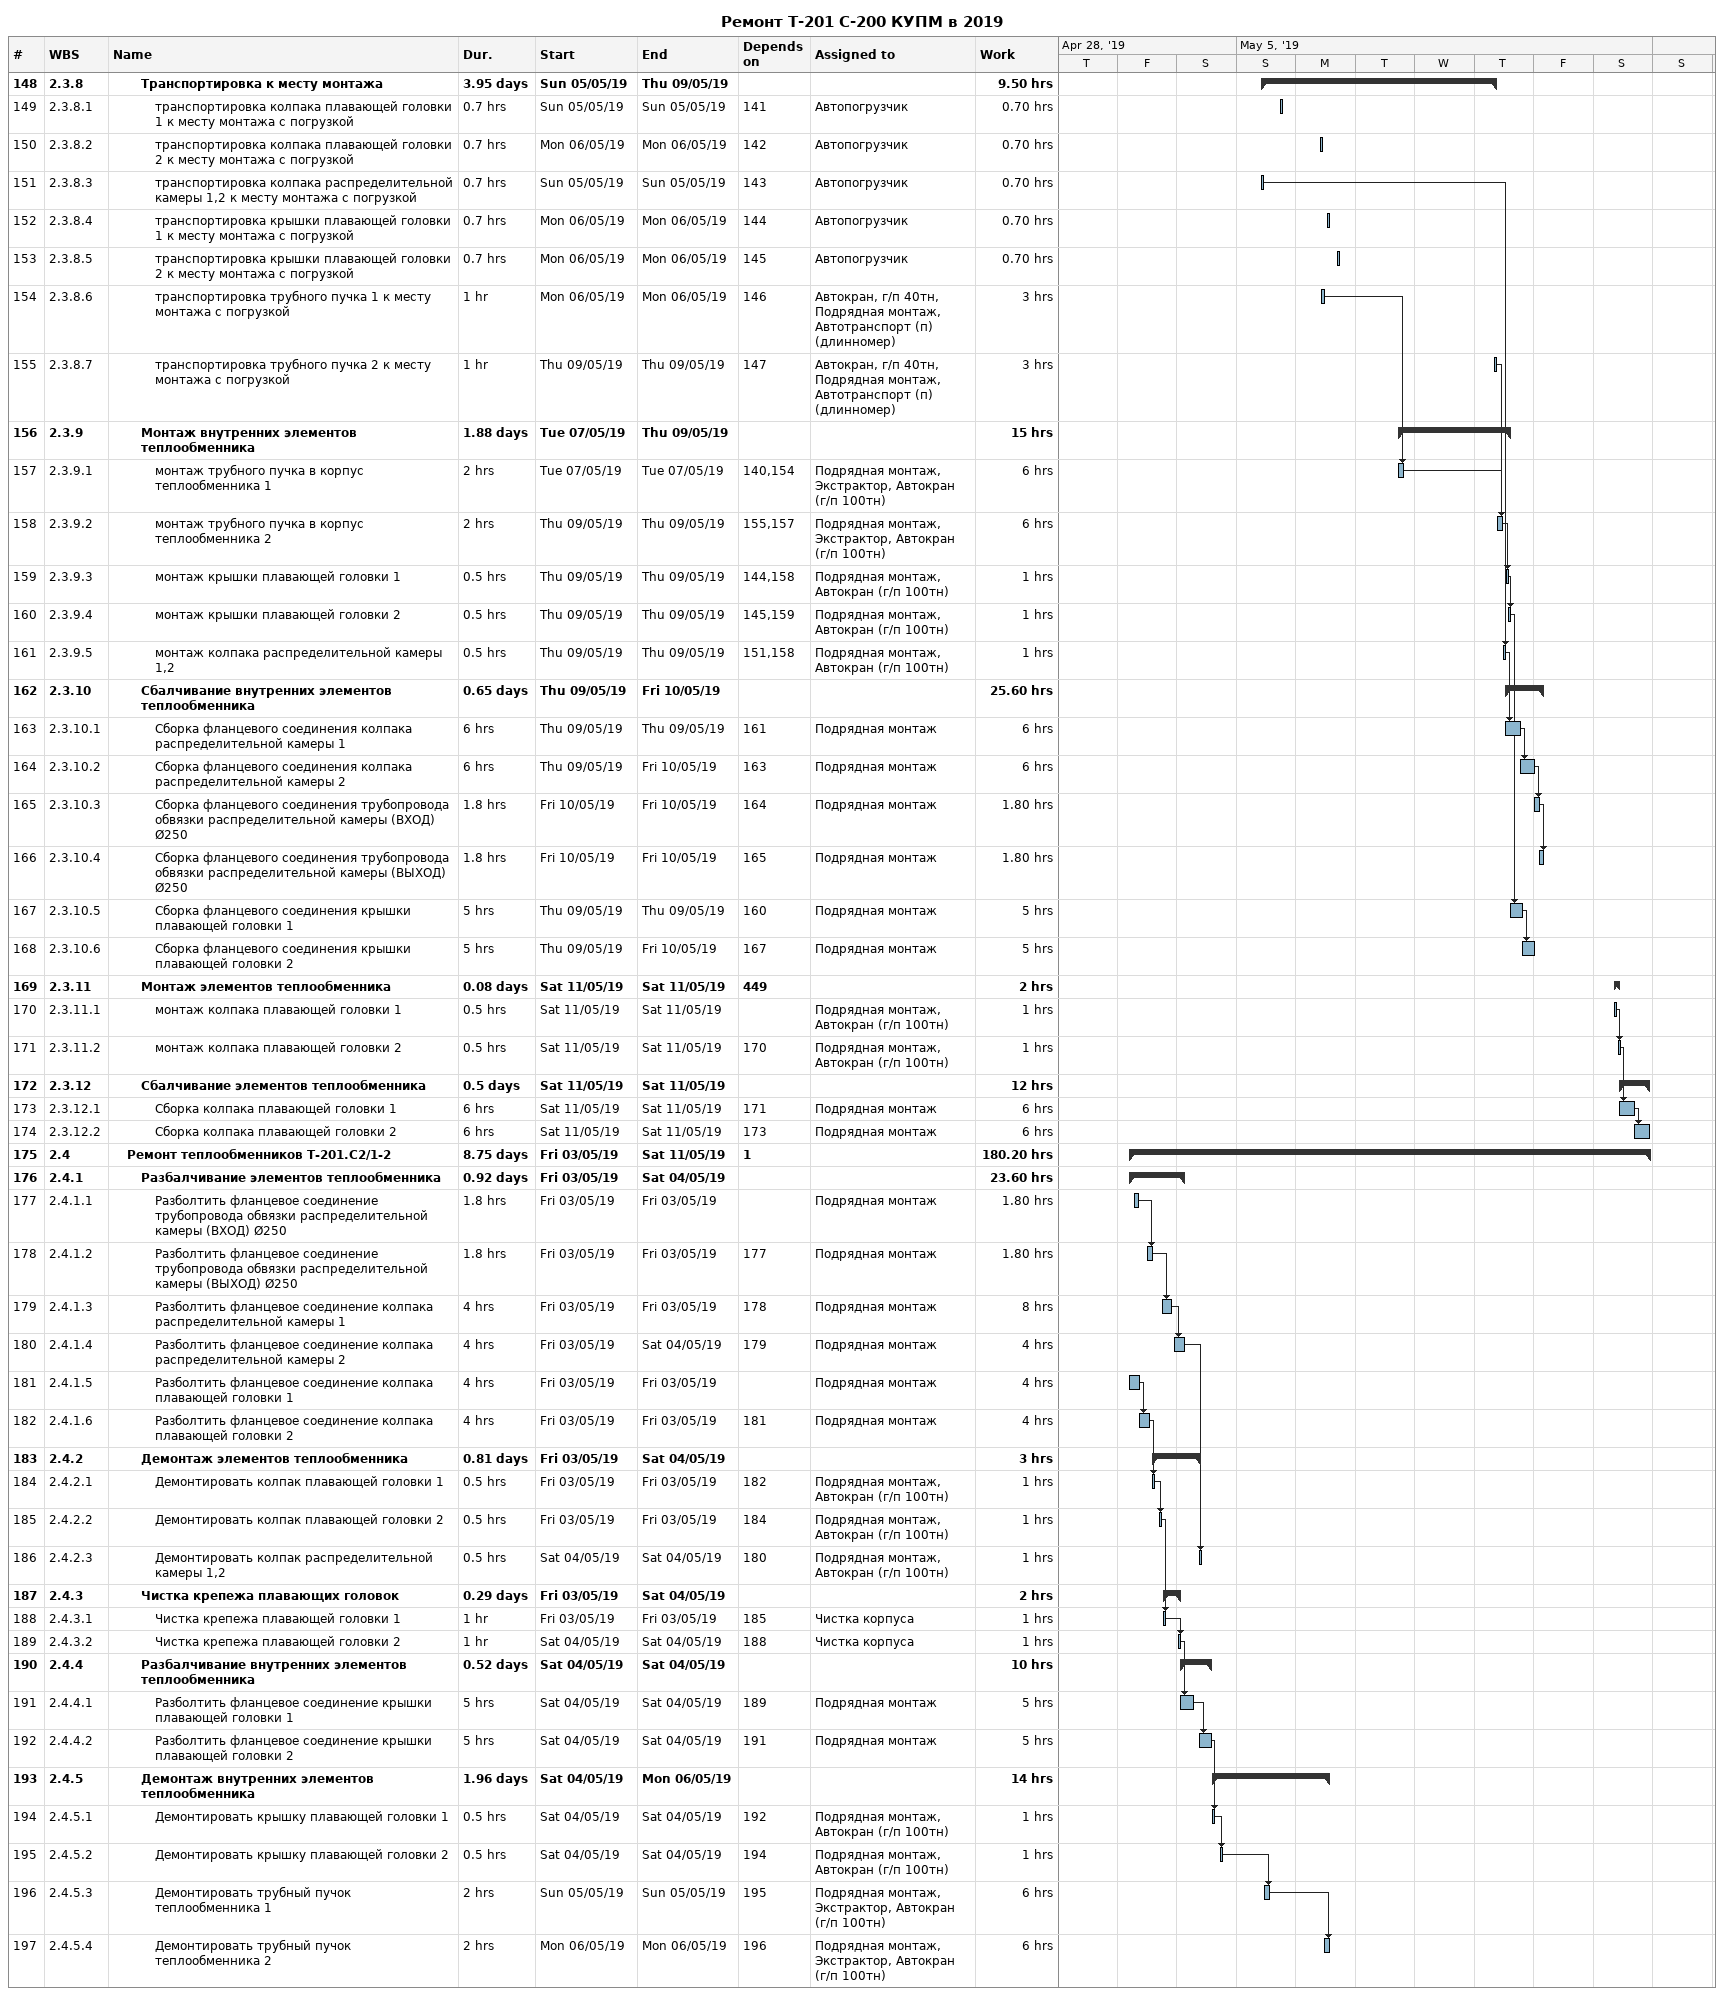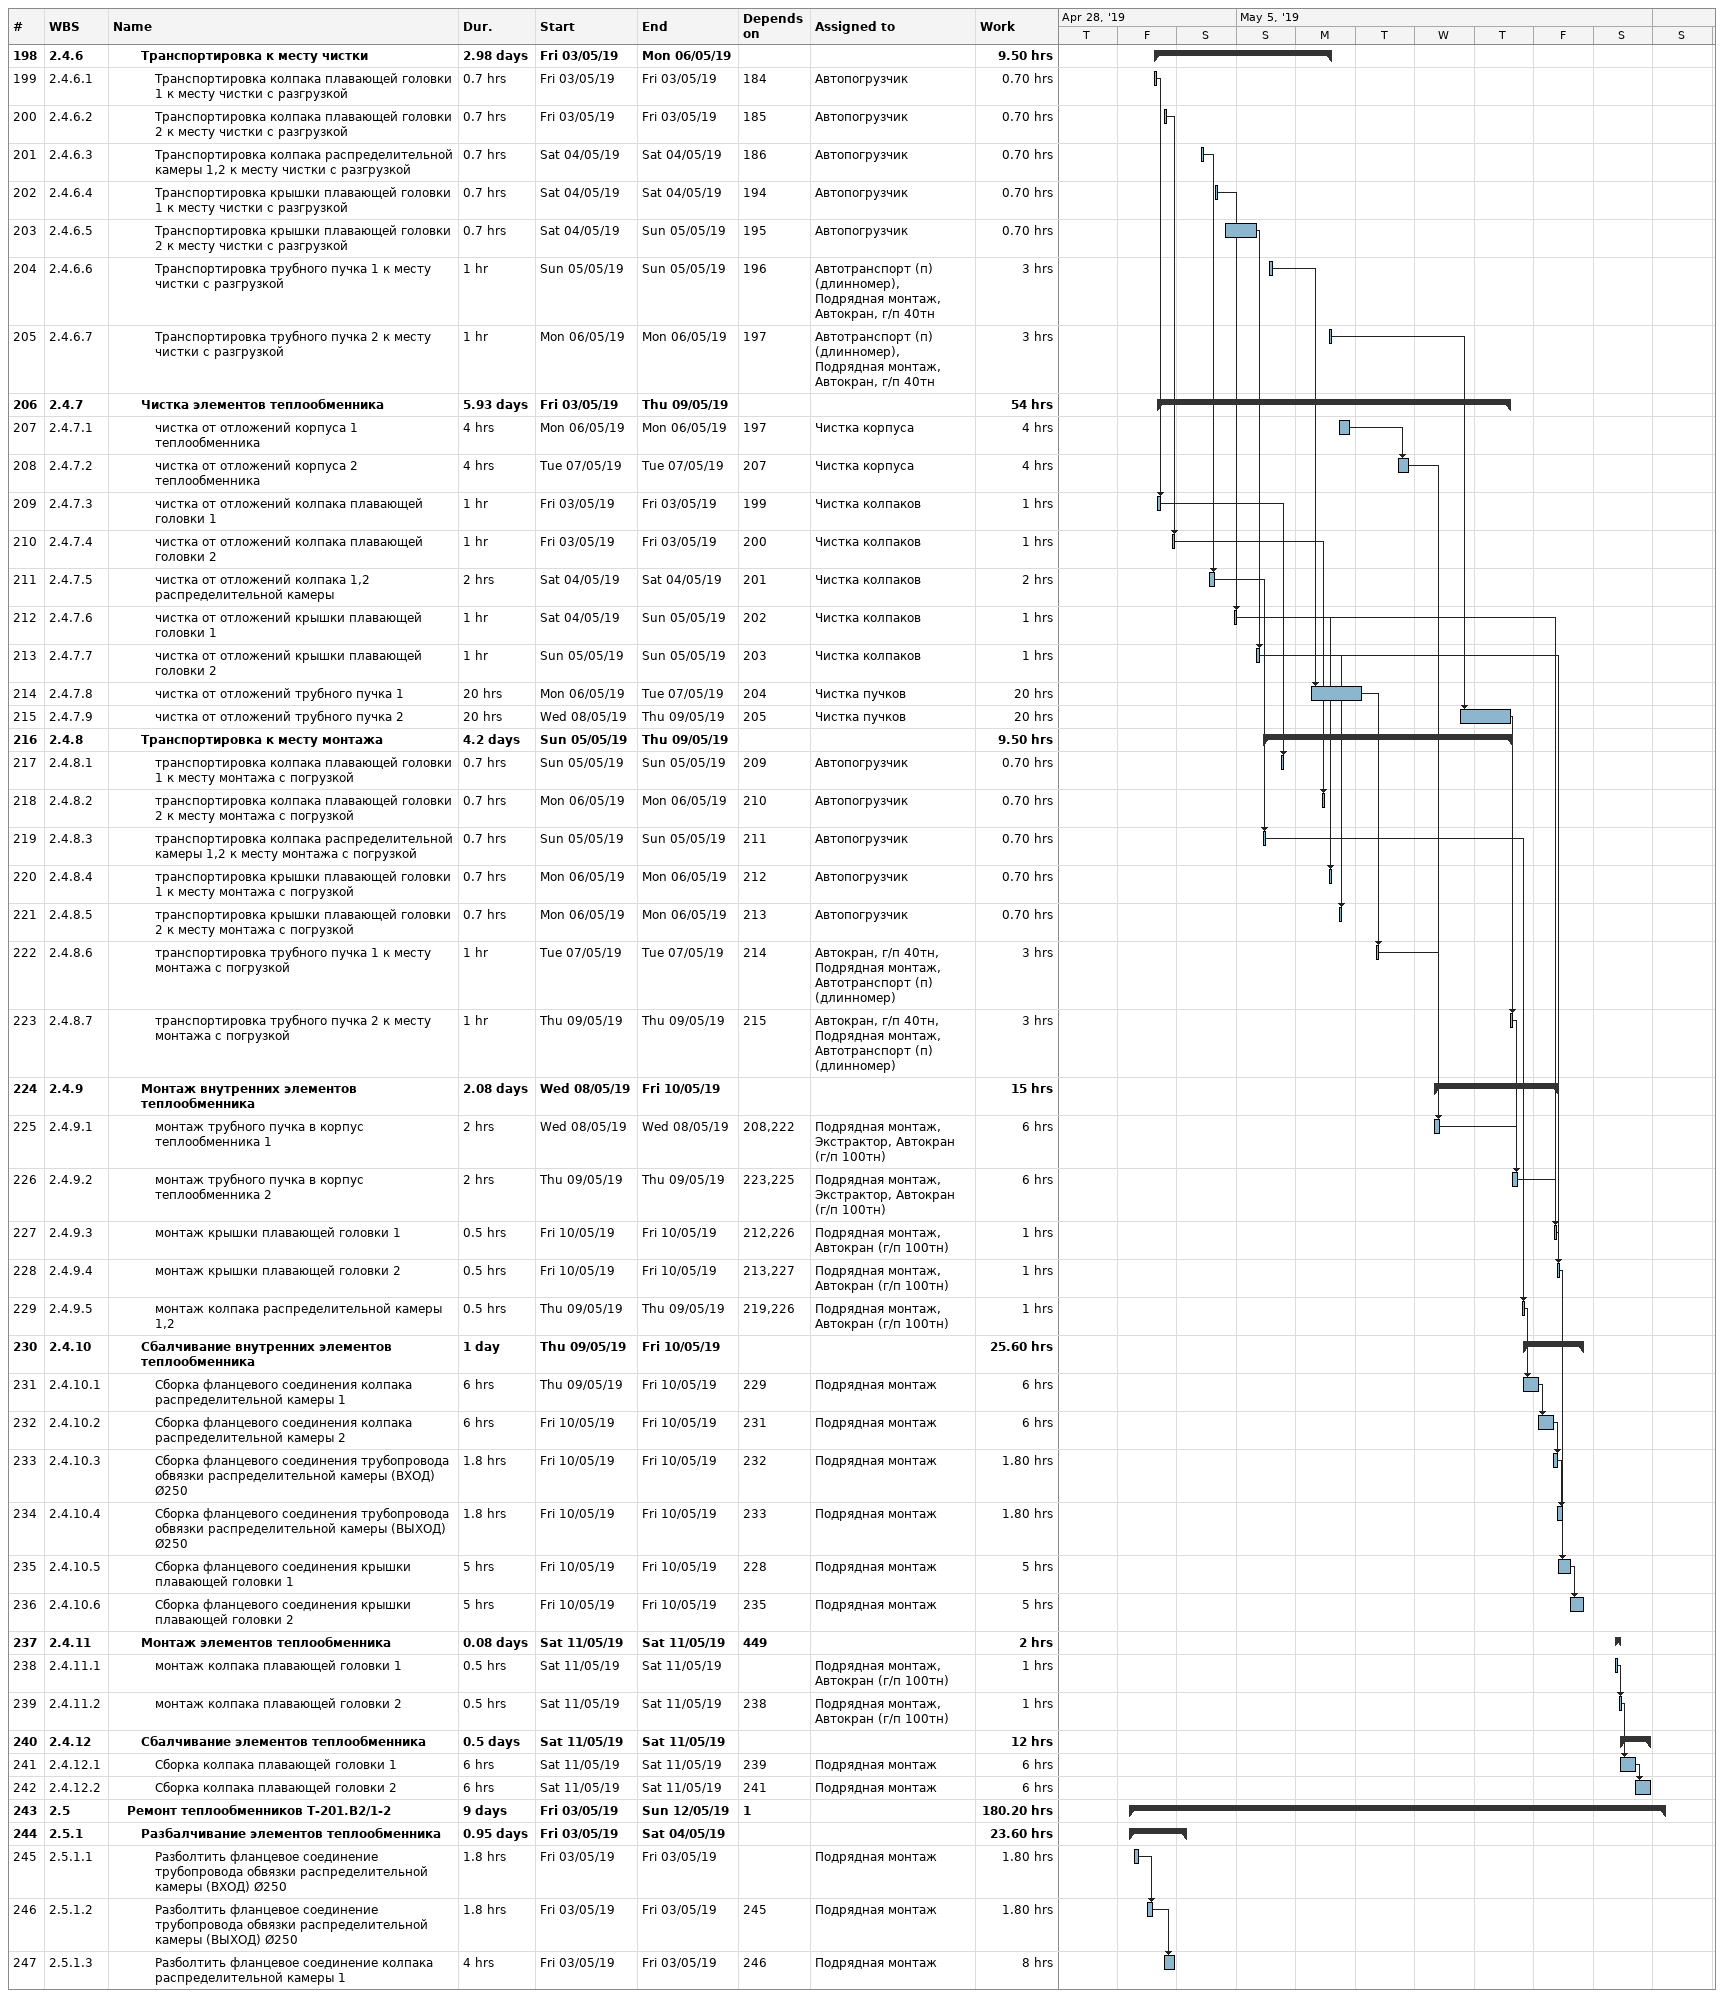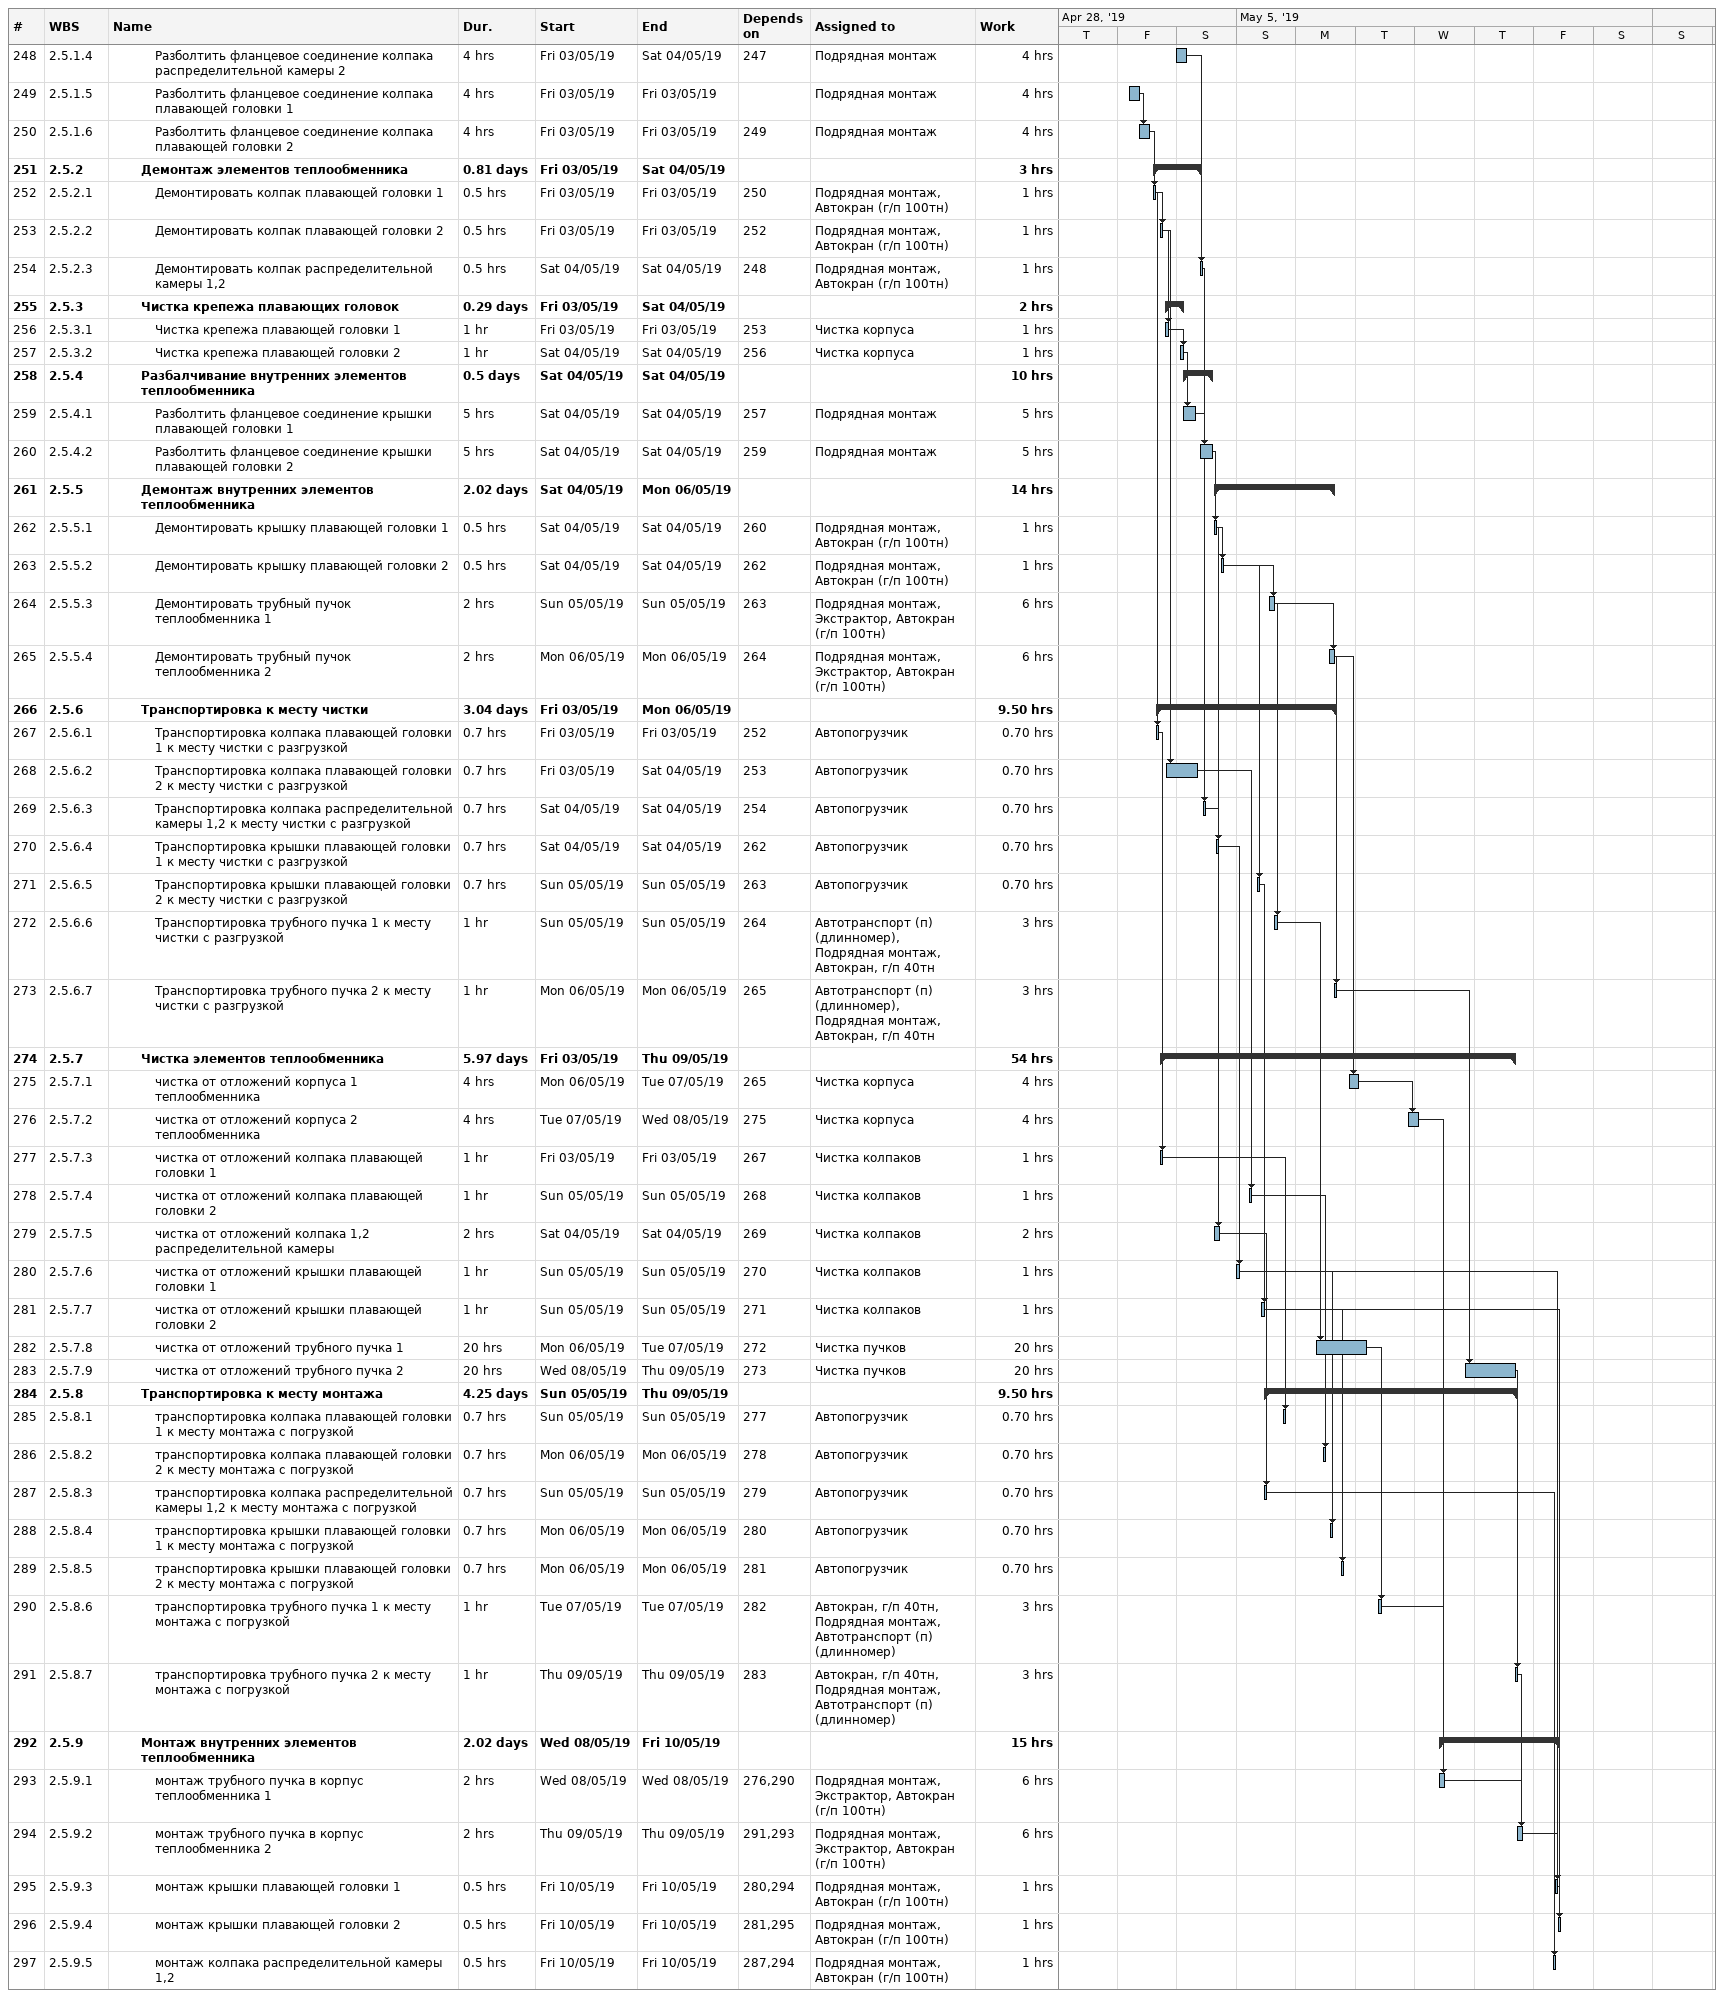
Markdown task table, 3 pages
Ремонт Т-201 С-200 КУПМ в 2019

| ID | WBS | Task | Duration | Start | Finish | Predecessors | Resources | Work (h) |
|---|---|---|---|---|---|---|---|---|
| 148 | 2.3.8 | **Транспортировка к месту монтажа** | 3.95d | 2019-05-05 | 2019-05-09 |  |  | 9.50 |
| 149 | 2.3.8.1 | транспортировка колпака плавающей головки 1 к месту монтажа с погрузкой | 0.7h | 2019-05-05 | 2019-05-05 | 141 | Автопогрузчик | 0.70 |
| 150 | 2.3.8.2 | транспортировка колпака плавающей головки 2 к месту монтажа с погрузкой | 0.7h | 2019-05-06 | 2019-05-06 | 142 | Автопогрузчик | 0.70 |
| 151 | 2.3.8.3 | транспортировка колпака распределительной камеры 1,2 к месту монтажа с погрузкой | 0.7h | 2019-05-05 | 2019-05-05 | 143 | Автопогрузчик | 0.70 |
| 152 | 2.3.8.4 | транспортировка крышки плавающей головки 1 к месту монтажа с погрузкой | 0.7h | 2019-05-06 | 2019-05-06 | 144 | Автопогрузчик | 0.70 |
| 153 | 2.3.8.5 | транспортировка крышки плавающей головки 2 к месту монтажа с погрузкой | 0.7h | 2019-05-06 | 2019-05-06 | 145 | Автопогрузчик | 0.70 |
| 154 | 2.3.8.6 | транспортировка трубного пучка 1 к месту монтажа с погрузкой | 1h | 2019-05-06 | 2019-05-06 | 146 | Автокран, г/п 40тн, Подрядная монтаж, Автотранспорт (п) (длинномер) | 3 |
| 155 | 2.3.8.7 | транспортировка трубного пучка 2 к месту монтажа с погрузкой | 1h | 2019-05-09 | 2019-05-09 | 147 | Автокран, г/п 40тн, Подрядная монтаж, Автотранспорт (п) (длинномер) | 3 |
| 156 | 2.3.9 | **Монтаж внутренних элементов теплообменника** | 1.88d | 2019-05-07 | 2019-05-09 |  |  | 15 |
| 157 | 2.3.9.1 | монтаж трубного пучка в корпус теплообменника 1 | 2h | 2019-05-07 | 2019-05-07 | 140, 154 | Подрядная монтаж, Экстрактор, Автокран (г/п 100тн) | 6 |
| 158 | 2.3.9.2 | монтаж трубного пучка в корпус теплообменника 2 | 2h | 2019-05-09 | 2019-05-09 | 155, 157 | Подрядная монтаж, Экстрактор, Автокран (г/п 100тн) | 6 |
| 159 | 2.3.9.3 | монтаж крышки плавающей головки 1 | 0.5h | 2019-05-09 | 2019-05-09 | 144, 158 | Подрядная монтаж, Автокран (г/п 100тн) | 1 |
| 160 | 2.3.9.4 | монтаж крышки плавающей головки 2 | 0.5h | 2019-05-09 | 2019-05-09 | 145, 159 | Подрядная монтаж, Автокран (г/п 100тн) | 1 |
| 161 | 2.3.9.5 | монтаж колпака распределительной камеры 1,2 | 0.5h | 2019-05-09 | 2019-05-09 | 151, 158 | Подрядная монтаж, Автокран (г/п 100тн) | 1 |
| 162 | 2.3.10 | **Сбалчивание внутренних элементов теплообменника** | 0.65d | 2019-05-09 | 2019-05-10 |  |  | 25.60 |
| 163 | 2.3.10.1 | Сборка фланцевого соединения колпака распределительной камеры 1 | 6h | 2019-05-09 | 2019-05-09 | 161 | Подрядная монтаж | 6 |
| 164 | 2.3.10.2 | Сборка фланцевого соединения колпака распределительной камеры 2 | 6h | 2019-05-09 | 2019-05-10 | 163 | Подрядная монтаж | 6 |
| 165 | 2.3.10.3 | Сборка фланцевого соединения трубопровода обвязки распределительной камеры (ВХОД) Ø250 | 1.8h | 2019-05-10 | 2019-05-10 | 164 | Подрядная монтаж | 1.80 |
| 166 | 2.3.10.4 | Сборка фланцевого соединения трубопровода обвязки распределительной камеры (ВЫХОД) Ø250 | 1.8h | 2019-05-10 | 2019-05-10 | 165 | Подрядная монтаж | 1.80 |
| 167 | 2.3.10.5 | Сборка фланцевого соединения крышки плавающей головки 1 | 5h | 2019-05-09 | 2019-05-09 | 160 | Подрядная монтаж | 5 |
| 168 | 2.3.10.6 | Сборка фланцевого соединения крышки плавающей головки 2 | 5h | 2019-05-09 | 2019-05-10 | 167 | Подрядная монтаж | 5 |
| 169 | 2.3.11 | **Монтаж элементов теплообменника** | 0.08d | 2019-05-11 | 2019-05-11 | 449 |  | 2 |
| 170 | 2.3.11.1 | монтаж колпака плавающей головки 1 | 0.5h | 2019-05-11 | 2019-05-11 |  | Подрядная монтаж, Автокран (г/п 100тн) | 1 |
| 171 | 2.3.11.2 | монтаж колпака плавающей головки 2 | 0.5h | 2019-05-11 | 2019-05-11 | 170 | Подрядная монтаж, Автокран (г/п 100тн) | 1 |
| 172 | 2.3.12 | **Сбалчивание элементов теплообменника** | 0.5d | 2019-05-11 | 2019-05-11 |  |  | 12 |
| 173 | 2.3.12.1 | Сборка колпака плавающей головки 1 | 6h | 2019-05-11 | 2019-05-11 | 171 | Подрядная монтаж | 6 |
| 174 | 2.3.12.2 | Сборка колпака плавающей головки 2 | 6h | 2019-05-11 | 2019-05-11 | 173 | Подрядная монтаж | 6 |
| 175 | 2.4 | **Ремонт теплообменников Т-201.С2/1-2** | 8.75d | 2019-05-03 | 2019-05-11 | 1 |  | 180.20 |
| 176 | 2.4.1 | **Разбалчивание элементов теплообменника** | 0.92d | 2019-05-03 | 2019-05-04 |  |  | 23.60 |
| 177 | 2.4.1.1 | Разболтить фланцевое соединение трубопровода обвязки распределительной камеры (ВХОД) Ø250 | 1.8h | 2019-05-03 | 2019-05-03 |  | Подрядная монтаж | 1.80 |
| 178 | 2.4.1.2 | Разболтить фланцевое соединение трубопровода обвязки распределительной камеры (ВЫХОД) Ø250 | 1.8h | 2019-05-03 | 2019-05-03 | 177 | Подрядная монтаж | 1.80 |
| 179 | 2.4.1.3 | Разболтить фланцевое соединение колпака распределительной камеры 1 | 4h | 2019-05-03 | 2019-05-03 | 178 | Подрядная монтаж | 8 |
| 180 | 2.4.1.4 | Разболтить фланцевое соединение колпака распределительной камеры 2 | 4h | 2019-05-03 | 2019-05-04 | 179 | Подрядная монтаж | 4 |
| 181 | 2.4.1.5 | Разболтить фланцевое соединение колпака плавающей головки 1 | 4h | 2019-05-03 | 2019-05-03 |  | Подрядная монтаж | 4 |
| 182 | 2.4.1.6 | Разболтить фланцевое соединение колпака плавающей головки 2 | 4h | 2019-05-03 | 2019-05-03 | 181 | Подрядная монтаж | 4 |
| 183 | 2.4.2 | **Демонтаж элементов теплообменника** | 0.81d | 2019-05-03 | 2019-05-04 |  |  | 3 |
| 184 | 2.4.2.1 | Демонтировать колпак плавающей головки 1 | 0.5h | 2019-05-03 | 2019-05-03 | 182 | Подрядная монтаж, Автокран (г/п 100тн) | 1 |
| 185 | 2.4.2.2 | Демонтировать колпак плавающей головки 2 | 0.5h | 2019-05-03 | 2019-05-03 | 184 | Подрядная монтаж, Автокран (г/п 100тн) | 1 |
| 186 | 2.4.2.3 | Демонтировать колпак распределительной камеры 1,2 | 0.5h | 2019-05-04 | 2019-05-04 | 180 | Подрядная монтаж, Автокран (г/п 100тн) | 1 |
| 187 | 2.4.3 | **Чистка крепежа плавающих головок** | 0.29d | 2019-05-03 | 2019-05-04 |  |  | 2 |
| 188 | 2.4.3.1 | Чистка крепежа плавающей головки 1 | 1h | 2019-05-03 | 2019-05-03 | 185 | Чистка корпуса | 1 |
| 189 | 2.4.3.2 | Чистка крепежа плавающей головки 2 | 1h | 2019-05-04 | 2019-05-04 | 188 | Чистка корпуса | 1 |
| 190 | 2.4.4 | **Разбалчивание внутренних элементов теплообменника** | 0.52d | 2019-05-04 | 2019-05-04 |  |  | 10 |
| 191 | 2.4.4.1 | Разболтить фланцевое соединение крышки плавающей головки 1 | 5h | 2019-05-04 | 2019-05-04 | 189 | Подрядная монтаж | 5 |
| 192 | 2.4.4.2 | Разболтить фланцевое соединение крышки плавающей головки 2 | 5h | 2019-05-04 | 2019-05-04 | 191 | Подрядная монтаж | 5 |
| 193 | 2.4.5 | **Демонтаж внутренних элементов теплообменника** | 1.96d | 2019-05-04 | 2019-05-06 |  |  | 14 |
| 194 | 2.4.5.1 | Демонтировать крышку плавающей головки 1 | 0.5h | 2019-05-04 | 2019-05-04 | 192 | Подрядная монтаж, Автокран (г/п 100тн) | 1 |
| 195 | 2.4.5.2 | Демонтировать крышку плавающей головки 2 | 0.5h | 2019-05-04 | 2019-05-04 | 194 | Подрядная монтаж, Автокран (г/п 100тн) | 1 |
| 196 | 2.4.5.3 | Демонтировать трубный пучок теплообменника 1 | 2h | 2019-05-05 | 2019-05-05 | 195 | Подрядная монтаж, Экстрактор, Автокран (г/п 100тн) | 6 |
| 197 | 2.4.5.4 | Демонтировать трубный пучок теплообменника 2 | 2h | 2019-05-06 | 2019-05-06 | 196 | Подрядная монтаж, Экстрактор, Автокран (г/п 100тн) | 6 |
| 198 | 2.4.6 | **Транспортировка к месту чистки** | 2.98d | 2019-05-03 | 2019-05-06 |  |  | 9.50 |
| 199 | 2.4.6.1 | Транспортировка колпака плавающей головки 1 к месту чистки с разгрузкой | 0.7h | 2019-05-03 | 2019-05-03 | 184 | Автопогрузчик | 0.70 |
| 200 | 2.4.6.2 | Транспортировка колпака плавающей головки 2 к месту чистки с разгрузкой | 0.7h | 2019-05-03 | 2019-05-03 | 185 | Автопогрузчик | 0.70 |
| 201 | 2.4.6.3 | Транспортировка колпака распределительной камеры 1,2 к месту чистки с разгрузкой | 0.7h | 2019-05-04 | 2019-05-04 | 186 | Автопогрузчик | 0.70 |
| 202 | 2.4.6.4 | Транспортировка крышки плавающей головки 1 к месту чистки с разгрузкой | 0.7h | 2019-05-04 | 2019-05-04 | 194 | Автопогрузчик | 0.70 |
| 203 | 2.4.6.5 | Транспортировка крышки плавающей головки 2 к месту чистки с разгрузкой | 0.7h | 2019-05-04 | 2019-05-05 | 195 | Автопогрузчик | 0.70 |
| 204 | 2.4.6.6 | Транспортировка трубного пучка 1 к месту чистки с разгрузкой | 1h | 2019-05-05 | 2019-05-05 | 196 | Автотранспорт (п) (длинномер), Подрядная монтаж, Автокран, г/п 40тн | 3 |
| 205 | 2.4.6.7 | Транспортировка трубного пучка 2 к месту чистки с разгрузкой | 1h | 2019-05-06 | 2019-05-06 | 197 | Автотранспорт (п) (длинномер), Подрядная монтаж, Автокран, г/п 40тн | 3 |
| 206 | 2.4.7 | **Чистка элементов теплообменника** | 5.93d | 2019-05-03 | 2019-05-09 |  |  | 54 |
| 207 | 2.4.7.1 | чистка от отложений корпуса 1 теплообменника | 4h | 2019-05-06 | 2019-05-06 | 197 | Чистка корпуса | 4 |
| 208 | 2.4.7.2 | чистка от отложений корпуса 2 теплообменника | 4h | 2019-05-07 | 2019-05-07 | 207 | Чистка корпуса | 4 |
| 209 | 2.4.7.3 | чистка от отложений колпака плавающей головки 1 | 1h | 2019-05-03 | 2019-05-03 | 199 | Чистка колпаков | 1 |
| 210 | 2.4.7.4 | чистка от отложений колпака плавающей головки 2 | 1h | 2019-05-03 | 2019-05-03 | 200 | Чистка колпаков | 1 |
| 211 | 2.4.7.5 | чистка от отложений колпака 1,2 распределительной камеры | 2h | 2019-05-04 | 2019-05-04 | 201 | Чистка колпаков | 2 |
| 212 | 2.4.7.6 | чистка от отложений крышки плавающей головки 1 | 1h | 2019-05-04 | 2019-05-05 | 202 | Чистка колпаков | 1 |
| 213 | 2.4.7.7 | чистка от отложений крышки плавающей головки 2 | 1h | 2019-05-05 | 2019-05-05 | 203 | Чистка колпаков | 1 |
| 214 | 2.4.7.8 | чистка от отложений трубного пучка 1 | 20h | 2019-05-06 | 2019-05-07 | 204 | Чистка пучков | 20 |
| 215 | 2.4.7.9 | чистка от отложений трубного пучка 2 | 20h | 2019-05-08 | 2019-05-09 | 205 | Чистка пучков | 20 |
| 216 | 2.4.8 | **Транспортировка к месту монтажа** | 4.2d | 2019-05-05 | 2019-05-09 |  |  | 9.50 |
| 217 | 2.4.8.1 | транспортировка колпака плавающей головки 1 к месту монтажа с погрузкой | 0.7h | 2019-05-05 | 2019-05-05 | 209 | Автопогрузчик | 0.70 |
| 218 | 2.4.8.2 | транспортировка колпака плавающей головки 2 к месту монтажа с погрузкой | 0.7h | 2019-05-06 | 2019-05-06 | 210 | Автопогрузчик | 0.70 |
| 219 | 2.4.8.3 | транспортировка колпака распределительной камеры 1,2 к месту монтажа с погрузкой | 0.7h | 2019-05-05 | 2019-05-05 | 211 | Автопогрузчик | 0.70 |
| 220 | 2.4.8.4 | транспортировка крышки плавающей головки 1 к месту монтажа с погрузкой | 0.7h | 2019-05-06 | 2019-05-06 | 212 | Автопогрузчик | 0.70 |
| 221 | 2.4.8.5 | транспортировка крышки плавающей головки 2 к месту монтажа с погрузкой | 0.7h | 2019-05-06 | 2019-05-06 | 213 | Автопогрузчик | 0.70 |
| 222 | 2.4.8.6 | транспортировка трубного пучка 1 к месту монтажа с погрузкой | 1h | 2019-05-07 | 2019-05-07 | 214 | Автокран, г/п 40тн, Подрядная монтаж, Автотранспорт (п) (длинномер) | 3 |
| 223 | 2.4.8.7 | транспортировка трубного пучка 2 к месту монтажа с погрузкой | 1h | 2019-05-09 | 2019-05-09 | 215 | Автокран, г/п 40тн, Подрядная монтаж, Автотранспорт (п) (длинномер) | 3 |
| 224 | 2.4.9 | **Монтаж внутренних элементов теплообменника** | 2.08d | 2019-05-08 | 2019-05-10 |  |  | 15 |
| 225 | 2.4.9.1 | монтаж трубного пучка в корпус теплообменника 1 | 2h | 2019-05-08 | 2019-05-08 | 208, 222 | Подрядная монтаж, Экстрактор, Автокран (г/п 100тн) | 6 |
| 226 | 2.4.9.2 | монтаж трубного пучка в корпус теплообменника 2 | 2h | 2019-05-09 | 2019-05-09 | 223, 225 | Подрядная монтаж, Экстрактор, Автокран (г/п 100тн) | 6 |
| 227 | 2.4.9.3 | монтаж крышки плавающей головки 1 | 0.5h | 2019-05-10 | 2019-05-10 | 212, 226 | Подрядная монтаж, Автокран (г/п 100тн) | 1 |
| 228 | 2.4.9.4 | монтаж крышки плавающей головки 2 | 0.5h | 2019-05-10 | 2019-05-10 | 213, 227 | Подрядная монтаж, Автокран (г/п 100тн) | 1 |
| 229 | 2.4.9.5 | монтаж колпака распределительной камеры 1,2 | 0.5h | 2019-05-09 | 2019-05-09 | 219, 226 | Подрядная монтаж, Автокран (г/п 100тн) | 1 |
| 230 | 2.4.10 | **Сбалчивание внутренних элементов теплообменника** | 1d | 2019-05-09 | 2019-05-10 |  |  | 25.60 |
| 231 | 2.4.10.1 | Сборка фланцевого соединения колпака распределительной камеры 1 | 6h | 2019-05-09 | 2019-05-10 | 229 | Подрядная монтаж | 6 |
| 232 | 2.4.10.2 | Сборка фланцевого соединения колпака распределительной камеры 2 | 6h | 2019-05-10 | 2019-05-10 | 231 | Подрядная монтаж | 6 |
| 233 | 2.4.10.3 | Сборка фланцевого соединения трубопровода обвязки распределительной камеры (ВХОД) Ø250 | 1.8h | 2019-05-10 | 2019-05-10 | 232 | Подрядная монтаж | 1.80 |
| 234 | 2.4.10.4 | Сборка фланцевого соединения трубопровода обвязки распределительной камеры (ВЫХОД) Ø250 | 1.8h | 2019-05-10 | 2019-05-10 | 233 | Подрядная монтаж | 1.80 |
| 235 | 2.4.10.5 | Сборка фланцевого соединения крышки плавающей головки 1 | 5h | 2019-05-10 | 2019-05-10 | 228 | Подрядная монтаж | 5 |
| 236 | 2.4.10.6 | Сборка фланцевого соединения крышки плавающей головки 2 | 5h | 2019-05-10 | 2019-05-10 | 235 | Подрядная монтаж | 5 |
| 237 | 2.4.11 | **Монтаж элементов теплообменника** | 0.08d | 2019-05-11 | 2019-05-11 | 449 |  | 2 |
| 238 | 2.4.11.1 | монтаж колпака плавающей головки 1 | 0.5h | 2019-05-11 | 2019-05-11 |  | Подрядная монтаж, Автокран (г/п 100тн) | 1 |
| 239 | 2.4.11.2 | монтаж колпака плавающей головки 2 | 0.5h | 2019-05-11 | 2019-05-11 | 238 | Подрядная монтаж, Автокран (г/п 100тн) | 1 |
| 240 | 2.4.12 | **Сбалчивание элементов теплообменника** | 0.5d | 2019-05-11 | 2019-05-11 |  |  | 12 |
| 241 | 2.4.12.1 | Сборка колпака плавающей головки 1 | 6h | 2019-05-11 | 2019-05-11 | 239 | Подрядная монтаж | 6 |
| 242 | 2.4.12.2 | Сборка колпака плавающей головки 2 | 6h | 2019-05-11 | 2019-05-11 | 241 | Подрядная монтаж | 6 |
| 243 | 2.5 | **Ремонт теплообменников Т-201.В2/1-2** | 9d | 2019-05-03 | 2019-05-12 | 1 |  | 180.20 |
| 244 | 2.5.1 | **Разбалчивание элементов теплообменника** | 0.95d | 2019-05-03 | 2019-05-04 |  |  | 23.60 |
| 245 | 2.5.1.1 | Разболтить фланцевое соединение трубопровода обвязки распределительной камеры (ВХОД) Ø250 | 1.8h | 2019-05-03 | 2019-05-03 |  | Подрядная монтаж | 1.80 |
| 246 | 2.5.1.2 | Разболтить фланцевое соединение трубопровода обвязки распределительной камеры (ВЫХОД) Ø250 | 1.8h | 2019-05-03 | 2019-05-03 | 245 | Подрядная монтаж | 1.80 |
| 247 | 2.5.1.3 | Разболтить фланцевое соединение колпака распределительной камеры 1 | 4h | 2019-05-03 | 2019-05-03 | 246 | Подрядная монтаж | 8 |
| 248 | 2.5.1.4 | Разболтить фланцевое соединение колпака распределительной камеры 2 | 4h | 2019-05-03 | 2019-05-04 | 247 | Подрядная монтаж | 4 |
| 249 | 2.5.1.5 | Разболтить фланцевое соединение колпака плавающей головки 1 | 4h | 2019-05-03 | 2019-05-03 |  | Подрядная монтаж | 4 |
| 250 | 2.5.1.6 | Разболтить фланцевое соединение колпака плавающей головки 2 | 4h | 2019-05-03 | 2019-05-03 | 249 | Подрядная монтаж | 4 |
| 251 | 2.5.2 | **Демонтаж элементов теплообменника** | 0.81d | 2019-05-03 | 2019-05-04 |  |  | 3 |
| 252 | 2.5.2.1 | Демонтировать колпак плавающей головки 1 | 0.5h | 2019-05-03 | 2019-05-03 | 250 | Подрядная монтаж, Автокран (г/п 100тн) | 1 |
| 253 | 2.5.2.2 | Демонтировать колпак плавающей головки 2 | 0.5h | 2019-05-03 | 2019-05-03 | 252 | Подрядная монтаж, Автокран (г/п 100тн) | 1 |
| 254 | 2.5.2.3 | Демонтировать колпак распределительной камеры 1,2 | 0.5h | 2019-05-04 | 2019-05-04 | 248 | Подрядная монтаж, Автокран (г/п 100тн) | 1 |
| 255 | 2.5.3 | **Чистка крепежа плавающих головок** | 0.29d | 2019-05-03 | 2019-05-04 |  |  | 2 |
| 256 | 2.5.3.1 | Чистка крепежа плавающей головки 1 | 1h | 2019-05-03 | 2019-05-03 | 253 | Чистка корпуса | 1 |
| 257 | 2.5.3.2 | Чистка крепежа плавающей головки 2 | 1h | 2019-05-04 | 2019-05-04 | 256 | Чистка корпуса | 1 |
| 258 | 2.5.4 | **Разбалчивание внутренних элементов теплообменника** | 0.5d | 2019-05-04 | 2019-05-04 |  |  | 10 |
| 259 | 2.5.4.1 | Разболтить фланцевое соединение крышки плавающей головки 1 | 5h | 2019-05-04 | 2019-05-04 | 257 | Подрядная монтаж | 5 |
| 260 | 2.5.4.2 | Разболтить фланцевое соединение крышки плавающей головки 2 | 5h | 2019-05-04 | 2019-05-04 | 259 | Подрядная монтаж | 5 |
| 261 | 2.5.5 | **Демонтаж внутренних элементов теплообменника** | 2.02d | 2019-05-04 | 2019-05-06 |  |  | 14 |
| 262 | 2.5.5.1 | Демонтировать крышку плавающей головки 1 | 0.5h | 2019-05-04 | 2019-05-04 | 260 | Подрядная монтаж, Автокран (г/п 100тн) | 1 |
| 263 | 2.5.5.2 | Демонтировать крышку плавающей головки 2 | 0.5h | 2019-05-04 | 2019-05-04 | 262 | Подрядная монтаж, Автокран (г/п 100тн) | 1 |
| 264 | 2.5.5.3 | Демонтировать трубный пучок теплообменника 1 | 2h | 2019-05-05 | 2019-05-05 | 263 | Подрядная монтаж, Экстрактор, Автокран (г/п 100тн) | 6 |
| 265 | 2.5.5.4 | Демонтировать трубный пучок теплообменника 2 | 2h | 2019-05-06 | 2019-05-06 | 264 | Подрядная монтаж, Экстрактор, Автокран (г/п 100тн) | 6 |
| 266 | 2.5.6 | **Транспортировка к месту чистки** | 3.04d | 2019-05-03 | 2019-05-06 |  |  | 9.50 |
| 267 | 2.5.6.1 | Транспортировка колпака плавающей головки 1 к месту чистки с разгрузкой | 0.7h | 2019-05-03 | 2019-05-03 | 252 | Автопогрузчик | 0.70 |
| 268 | 2.5.6.2 | Транспортировка колпака плавающей головки 2 к месту чистки с разгрузкой | 0.7h | 2019-05-03 | 2019-05-04 | 253 | Автопогрузчик | 0.70 |
| 269 | 2.5.6.3 | Транспортировка колпака распределительной камеры 1,2 к месту чистки с разгрузкой | 0.7h | 2019-05-04 | 2019-05-04 | 254 | Автопогрузчик | 0.70 |
| 270 | 2.5.6.4 | Транспортировка крышки плавающей головки 1 к месту чистки с разгрузкой | 0.7h | 2019-05-04 | 2019-05-04 | 262 | Автопогрузчик | 0.70 |
| 271 | 2.5.6.5 | Транспортировка крышки плавающей головки 2 к месту чистки с разгрузкой | 0.7h | 2019-05-05 | 2019-05-05 | 263 | Автопогрузчик | 0.70 |
| 272 | 2.5.6.6 | Транспортировка трубного пучка 1 к месту чистки с разгрузкой | 1h | 2019-05-05 | 2019-05-05 | 264 | Автотранспорт (п) (длинномер), Подрядная монтаж, Автокран, г/п 40тн | 3 |
| 273 | 2.5.6.7 | Транспортировка трубного пучка 2 к месту чистки с разгрузкой | 1h | 2019-05-06 | 2019-05-06 | 265 | Автотранспорт (п) (длинномер), Подрядная монтаж, Автокран, г/п 40тн | 3 |
| 274 | 2.5.7 | **Чистка элементов теплообменника** | 5.97d | 2019-05-03 | 2019-05-09 |  |  | 54 |
| 275 | 2.5.7.1 | чистка от отложений корпуса 1 теплообменника | 4h | 2019-05-06 | 2019-05-07 | 265 | Чистка корпуса | 4 |
| 276 | 2.5.7.2 | чистка от отложений корпуса 2 теплообменника | 4h | 2019-05-07 | 2019-05-08 | 275 | Чистка корпуса | 4 |
| 277 | 2.5.7.3 | чистка от отложений колпака плавающей головки 1 | 1h | 2019-05-03 | 2019-05-03 | 267 | Чистка колпаков | 1 |
| 278 | 2.5.7.4 | чистка от отложений колпака плавающей головки 2 | 1h | 2019-05-05 | 2019-05-05 | 268 | Чистка колпаков | 1 |
| 279 | 2.5.7.5 | чистка от отложений колпака 1,2 распределительной камеры | 2h | 2019-05-04 | 2019-05-04 | 269 | Чистка колпаков | 2 |
| 280 | 2.5.7.6 | чистка от отложений крышки плавающей головки 1 | 1h | 2019-05-05 | 2019-05-05 | 270 | Чистка колпаков | 1 |
| 281 | 2.5.7.7 | чистка от отложений крышки плавающей головки 2 | 1h | 2019-05-05 | 2019-05-05 | 271 | Чистка колпаков | 1 |
| 282 | 2.5.7.8 | чистка от отложений трубного пучка 1 | 20h | 2019-05-06 | 2019-05-07 | 272 | Чистка пучков | 20 |
| 283 | 2.5.7.9 | чистка от отложений трубного пучка 2 | 20h | 2019-05-08 | 2019-05-09 | 273 | Чистка пучков | 20 |
| 284 | 2.5.8 | **Транспортировка к месту монтажа** | 4.25d | 2019-05-05 | 2019-05-09 |  |  | 9.50 |
| 285 | 2.5.8.1 | транспортировка колпака плавающей головки 1 к месту монтажа с погрузкой | 0.7h | 2019-05-05 | 2019-05-05 | 277 | Автопогрузчик | 0.70 |
| 286 | 2.5.8.2 | транспортировка колпака плавающей головки 2 к месту монтажа с погрузкой | 0.7h | 2019-05-06 | 2019-05-06 | 278 | Автопогрузчик | 0.70 |
| 287 | 2.5.8.3 | транспортировка колпака распределительной камеры 1,2 к месту монтажа с погрузкой | 0.7h | 2019-05-05 | 2019-05-05 | 279 | Автопогрузчик | 0.70 |
| 288 | 2.5.8.4 | транспортировка крышки плавающей головки 1 к месту монтажа с погрузкой | 0.7h | 2019-05-06 | 2019-05-06 | 280 | Автопогрузчик | 0.70 |
| 289 | 2.5.8.5 | транспортировка крышки плавающей головки 2 к месту монтажа с погрузкой | 0.7h | 2019-05-06 | 2019-05-06 | 281 | Автопогрузчик | 0.70 |
| 290 | 2.5.8.6 | транспортировка трубного пучка 1 к месту монтажа с погрузкой | 1h | 2019-05-07 | 2019-05-07 | 282 | Автокран, г/п 40тн, Подрядная монтаж, Автотранспорт (п) (длинномер) | 3 |
| 291 | 2.5.8.7 | транспортировка трубного пучка 2 к месту монтажа с погрузкой | 1h | 2019-05-09 | 2019-05-09 | 283 | Автокран, г/п 40тн, Подрядная монтаж, Автотранспорт (п) (длинномер) | 3 |
| 292 | 2.5.9 | **Монтаж внутренних элементов теплообменника** | 2.02d | 2019-05-08 | 2019-05-10 |  |  | 15 |
| 293 | 2.5.9.1 | монтаж трубного пучка в корпус теплообменника 1 | 2h | 2019-05-08 | 2019-05-08 | 276, 290 | Подрядная монтаж, Экстрактор, Автокран (г/п 100тн) | 6 |
| 294 | 2.5.9.2 | монтаж трубного пучка в корпус теплообменника 2 | 2h | 2019-05-09 | 2019-05-09 | 291, 293 | Подрядная монтаж, Экстрактор, Автокран (г/п 100тн) | 6 |
| 295 | 2.5.9.3 | монтаж крышки плавающей головки 1 | 0.5h | 2019-05-10 | 2019-05-10 | 280, 294 | Подрядная монтаж, Автокран (г/п 100тн) | 1 |
| 296 | 2.5.9.4 | монтаж крышки плавающей головки 2 | 0.5h | 2019-05-10 | 2019-05-10 | 281, 295 | Подрядная монтаж, Автокран (г/п 100тн) | 1 |
| 297 | 2.5.9.5 | монтаж колпака распределительной камеры 1,2 | 0.5h | 2019-05-10 | 2019-05-10 | 287, 294 | Подрядная монтаж, Автокран (г/п 100тн) | 1 |
